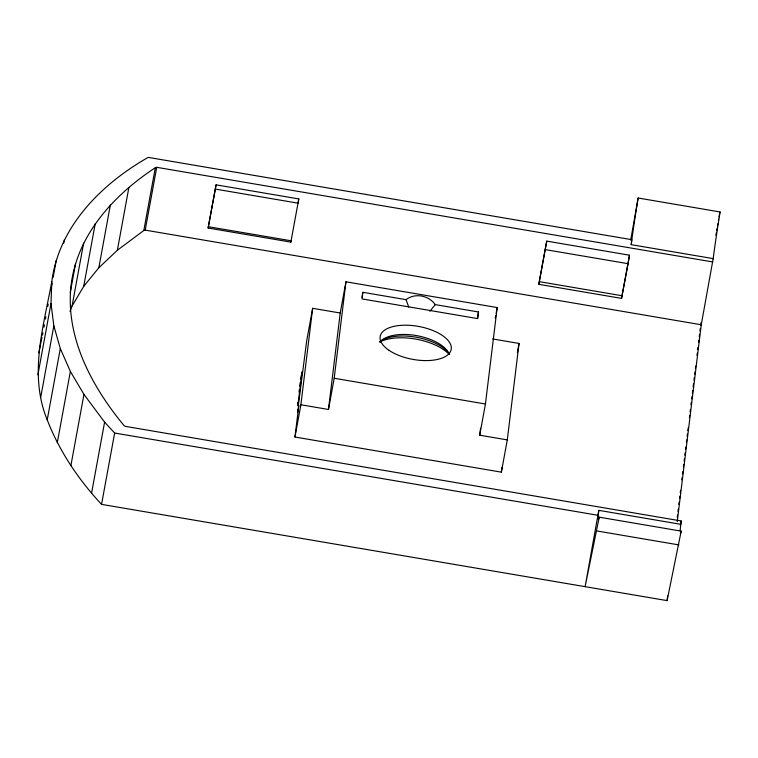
<?xml version="1.0" encoding="UTF-8"?>
<svg xmlns="http://www.w3.org/2000/svg" width="758" height="758" viewBox="0 0 758 758"><rect width="100%" height="100%" fill="white"/><g stroke="black" fill="none" stroke-linecap="round" stroke-linejoin="round"><path stroke-width="1.14" d="M677.254 521.656L701.254 324.756L713.183 258.62L631.206 244.663L631.575 241.774A93.585 2.312 -80.3 0 1 638.113 198.009L630.713 240.106M713.126 259.028L713.553 255.73A93.585 2.312 -80.3 0 1 720.1 211.965L719.702 213.216M680.163 530.609A93.585 2.312 -80.3 0 1 680.542 526.592L680.798 524.309L598.811 510.352L598.555 512.645A93.585 2.312 -80.3 0 0 599.208 517.174L681.196 531.131L667.097 600.62L101.553 504.364C78.595 479.786 59.437 451.313 47.214 419.885C28.719 374.708 43.367 327.229 51.8 281.625C58.84 226.367 101.762 183.739 148.208 157.38L631.812 239.689L631.206 244.663M37.9 374.831L50.994 303.494L51.8 281.625M297.468 404.706L297.752 402.394M299.022 391.981L299.306 389.669M299.723 386.201L300.149 382.724M297.913 405.426L301.997 371.884L300.623 379.351M297.515 412.134L297.79 409.841M298.216 406.411L306.725 340.579L312.647 308.316L340.219 313.007L328.47 409.462L300.888 404.772L312.647 308.316M492.615 338.949L519.05 343.44L507.291 439.896L501.37 472.158L294.966 437.034L298.823 405.407L297.581 412.153M328.47 409.462L334.193 378.261L345.951 281.805L497.191 307.549L485.433 404.005L479.71 435.206L507.291 439.896M362.836 292.304L362.03 298.917L477.682 318.606L478.488 311.983L435.272 304.631C428.924 295.468 414.996 292.616 406.051 299.656L362.836 292.304L362.011 297.344M479.71 435.206L480.563 428.232M501.37 472.158L501.938 467.515M599.208 517.174L585.119 586.664L598.811 510.352M667.097 600.62L667.675 595.93M677.254 517.335L677.538 514.995M677.965 511.47L678.249 509.13M678.827 504.44L679.111 502.09M679.538 498.575L679.822 496.225M680.248 492.709L680.542 490.36M681.821 479.805L682.115 477.455M682.541 473.94L682.825 471.59M683.394 466.9L683.688 464.559M684.114 461.035L684.398 458.694M684.825 455.17L685.118 452.829M685.545 449.305L685.829 446.964M686.397 442.265L686.691 439.924M687.118 436.4L687.402 434.059M687.828 430.535L688.112 428.194M689.401 417.639L689.685 415.289M690.121 411.774L690.405 409.424M690.974 404.734L691.258 402.384M691.694 398.869L691.978 396.519M692.405 393.004L692.689 390.654M693.125 387.139L693.551 383.624M693.977 380.099L694.262 377.759M694.698 374.234L694.982 371.894M695.408 368.369L695.692 366.029M696.981 355.474L697.265 353.124M697.692 349.609L697.985 347.259M698.554 342.569L698.838 340.219M699.264 336.704L699.558 334.354M699.985 330.839L700.269 328.489M680.798 524.309L681.205 520.964L125.165 426.337L123.914 425.428C91.652 386.353 65.122 337.177 71.1 284.913C77.307 234.402 114.354 194.579 155.324 167.717L156.735 167.319L712.776 261.955M215.357 189.083L216.049 184.838L298.785 198.918L298.093 203.172L215.357 189.083L208.118 228.035L290.854 242.115L291.186 240.798L208.45 226.718M538.805 284.316L546.736 241.12L629.472 255.2L628.098 263.699L621.541 298.396L538.805 284.316L546.736 241.12M477.502 318.038L478.488 311.983M700.695 324.974L701.084 322.671M715.865 235.293L716.253 233M716.642 230.697L717.03 228.395M717.419 226.092L717.807 223.799M718.394 220.341L718.603 219.147M44.002 327.115L44.419 324.812M45.48 319.061L45.897 316.759M47.801 306.403L48.228 304.1M50.758 290.295L51.184 287.993M51.601 285.69L52.027 283.388M53.079 277.636L56.244 260.382M63.681 243.337L64.316 239.888M40.742 397.183L53.837 325.845L50.994 303.494M70.219 292.74L75.554 263.67M47.214 419.885L60.308 348.547L53.837 325.845M69.973 311.367L72.095 305.976L83.617 243.166M72.095 305.976L83.721 286.353L95.252 223.553M57.276 442.786L70.371 371.448L60.308 348.547M83.721 286.353L98.843 267.745L110.365 204.944M70.864 465.744L83.958 394.406L70.371 371.448M98.843 267.745L117.367 250.244L128.888 187.444M91.51 493.477L104.604 422.149L83.958 394.406M117.367 250.244L143.802 230.517L155.324 167.717M143.802 230.517L145.204 230.119L156.735 167.319M101.553 504.364L114.648 433.036L104.604 422.149M208.118 228.035L216.049 184.838M290.854 242.115L298.785 198.918M294.966 437.034L300.888 404.772M340.219 313.007L345.951 281.805M495.287 317.943L495.713 315.631M496.13 313.319L497.191 307.549M517.354 352.659L519.05 343.44M621.541 298.396L629.472 255.2M719.01 216.854L719.55 213.964M680.352 525.616L681.205 520.964M38.705 352.963L41.984 337.31M42.457 335.074L42.922 332.838M435.272 304.631L429.862 311.282M638.113 198.009L720.1 211.965M545.353 249.619L628.098 263.699M539.469 281.682L622.204 295.772M145.204 230.119L701.254 324.756M334.193 378.261L485.433 404.005M114.648 433.036L598.204 515.326M596.849 530.951L678.836 544.907M408.714 307.018L406.051 299.656M379.758 341.725A38.459 17.822 10.4 0 1 416.663 337.291A38.459 17.822 10.4 0 1 449.665 354.507M380.146 341.981A36.109 16.733 10.4 0 1 416.028 335.51A36.109 16.733 10.4 0 1 448.897 353.683M379.767 342.029A41.207 19.092 10.4 0 1 449.248 354.469M681.196 531.131A93.585 2.312 -80.3 0 1 680.305 533.518M389.1 350.376A36.109 16.733 10.4 0 0 449.541 353.057A36.109 16.733 10.4 0 0 408.439 325.267A36.109 16.733 10.4 0 0 389.1 350.376"/></g></svg>
